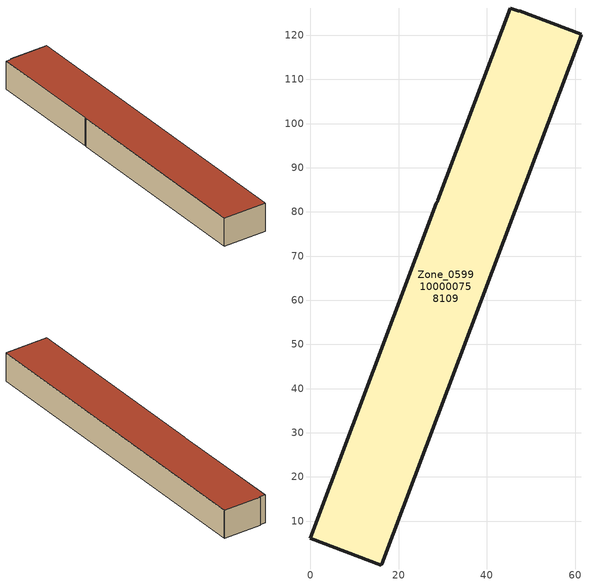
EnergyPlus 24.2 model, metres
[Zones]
Zone_0599100000758109
 floor ground (C_G): 16.04,0.04 0,6.07 28.57,81.94 28.96,82.64 28.85,82.67 45.24,126.18 47.31,125.39 47.33,125.52 61.35,120.24 61.28,120.06 61.34,120.03 16.2,0.19 16.11,0.22 z0.52
 wall outside (C_F): 61.35,120.24 47.33,125.52 47.31,125.39 45.24,126.18 28.85,82.67 28.96,82.64 28.57,81.94 0,6.07 16.04,0.04 16.11,0.22 16.2,0.19 61.34,120.03 61.28,120.06 61.35,120.24 z0.52:11.73
 roof outside (C_R): 0,6.07 16.04,0.04 16.11,0.22 16.2,0.19 61.34,120.03 61.28,120.06 61.35,120.24 47.33,125.52 47.31,125.39 45.24,126.18 28.85,82.67 28.96,82.64 28.57,81.94 z11.73
[BUILDING]
Pand.0599100000758109: North Axis=0; Terrain=City; Loads Convergence Tolerance Value=0.04; Temperature Convergence Tolerance Value=0.4; Solar Distribution=FullExterior; Maximum Number of Warmup Days=25; Minimum Number of Warmup Days=1
[Site:Location]
Rotterdam.The.Hague.AP_ZH_NLD Design_Conditions: Latitude=51.96; Longitude=4.45; Time Zone=1; Elevation=-4.5
[SITE:GROUNDTEMPERATURE:BUILDINGSURFACE]
18, 18, 18, 18, 18, 18, 18, 18, 18, 18, 18, 18
[MATERIAL] Thermal Absorptance=0.9; Solar Absorptance=0.7; Visible Absorptance=0.7
Name | Roughness | Thickness | Conductivity | Density | Specific Heat
G.TC.1992-2005 | MediumSmooth | 0.15 | 0.06 | 540 | 1210
F.TC.1992-2005 | Rough | 0.3 | 0.12 | 1920 | 840
R.TC.1992-2005 | MediumRough | 0.2 | 0.08 | 1500 | 1000
[CONSTRUCTION]
C_G: G.TC.1992-2005
C_F: F.TC.1992-2005
C_R: R.TC.1992-2005
[ZONE]
Zone_0599100000758109: Type=1; Multiplier=1; Ceiling Height=Autocalculate; Volume=Autocalculate; Floor Area=autocalculate; Part of Total Floor Area=Yes
[ZONEINFILTRATION:DESIGNFLOWRATE]
Infil_Zone_0599100000758109: Zone or ZoneList or Space or SpaceList=Zone_0599100000758109; Schedule=AlwaysOn; Design Flow Rate Calculation Method=Flow/Area; Flow Rate per Floor Area=0.0015; Constant Term Coefficient=1; Temperature Term Coefficient=0; Velocity Term Coefficient=0; Velocity Squared Term Coefficient=0
[HVACTEMPLATE:ZONE:IDEALLOADSAIRSYSTEM]
Zone_0599100000758109: Maximum Heating Supply Air Temperature=50; Minimum Cooling Supply Air Temperature=13; Maximum Heating Supply Air Humidity Ratio=0.0156; Minimum Cooling Supply Air Humidity Ratio=0.0077; Heating Limit=NoLimit; Cooling Limit=NoLimit; Dehumidification Control Type=ConstantSensibleHeatRatio; Cooling Sensible Heat Ratio=0.7; Dehumidification Setpoint=60; Humidification Control Type=None; Humidification Setpoint=30; Outdoor Air Method=None; Outdoor Air Flow Rate per Person=0.00944; Outdoor Air Flow Rate per Zone Floor Area=0; Outdoor Air Flow Rate per Zone=0; Demand Controlled Ventilation Type=None; Outdoor Air Economizer Type=NoEconomizer; Heat Recovery Type=None; Sensible Heat Recovery Effectiveness=0.7; Latent Heat Recovery Effectiveness=0.65
[ZONECONTROL:THERMOSTAT]
ThermostatControl_Zone_0599100000758109: Zone or ZoneList=Zone_0599100000758109; Control Type Schedule=DualSetpointControlType; Control 1=Thermostat_Zone_0599100000758109; Temperature Difference Between Cutout And Setpoint=0
[THERMOSTATSETPOINT:DUALSETPOINT]
Thermostat_Zone_0599100000758109: Heating Setpoint Temperature Schedule=HeatingSetpoint_Zone_0599100000758109; Cooling Setpoint Temperature Schedule=CoolingSetpoint_Zone_0599100000758109
[SCHEDULE:COMPACT]
HeatingSetpoint_Zone_0599100000758109: Through: 12/31, For: AllDays, Until: 24:00, 21
CoolingSetpoint_Zone_0599100000758109: Through: 12/31, For: AllDays, Until: 24:00, 24
DualSetpointControlType: Through: 12/31, For: AllDays, Until: 24:00, 4
AlwaysOn: Through: 12/31, For: AllDays, Until: 24:00, 1
